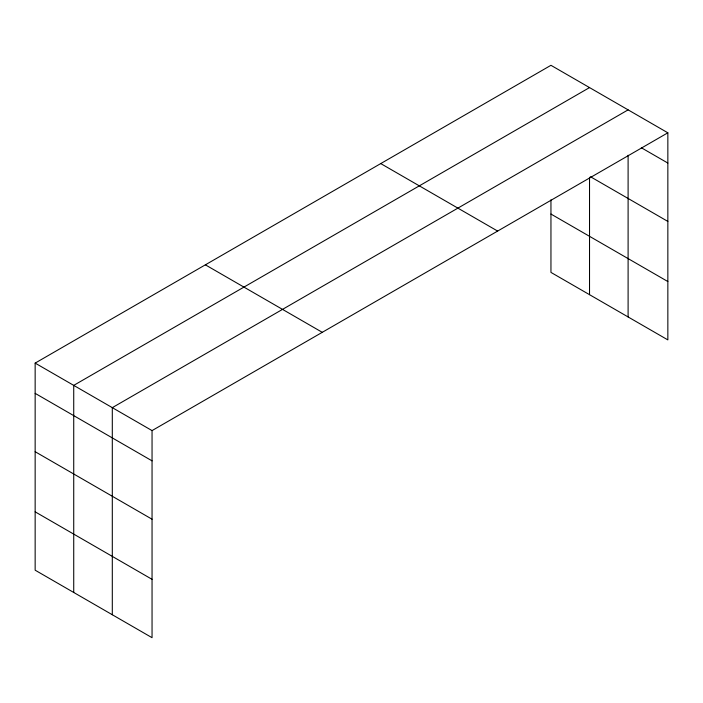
<?xml version="1.0" encoding="UTF-8"?>
<svg xmlns="http://www.w3.org/2000/svg" width="703" height="703" viewBox="0 0 703 703"><rect width="100%" height="100%" fill="white"/><g stroke="black" fill="none" stroke-linecap="round" stroke-linejoin="round"><path stroke-width="1.05" d="M35.15 363.108L152.05 430.596L152.05 637.691L35.15 570.195L35.15 363.108L550.95 65.309L667.85 132.805L667.85 339.892L550.95 272.404L550.95 199.837M589.527 87.585L73.727 385.376L73.727 592.471M628.104 109.861L112.304 407.652L112.304 614.738M152.05 430.596L667.85 132.805M641.356 147.762L667.85 163.061M590.467 176.734L667.85 221.419M550.95 214.046L667.85 281.543M380.736 163.579L497.636 231.076M205.364 264.829L322.264 332.326M35.15 393.355L152.05 460.852M35.15 451.713L152.05 519.209M35.15 511.837L152.05 579.334M628.104 155.24L628.104 316.948M589.527 177.288L589.527 294.671"/></g></svg>
